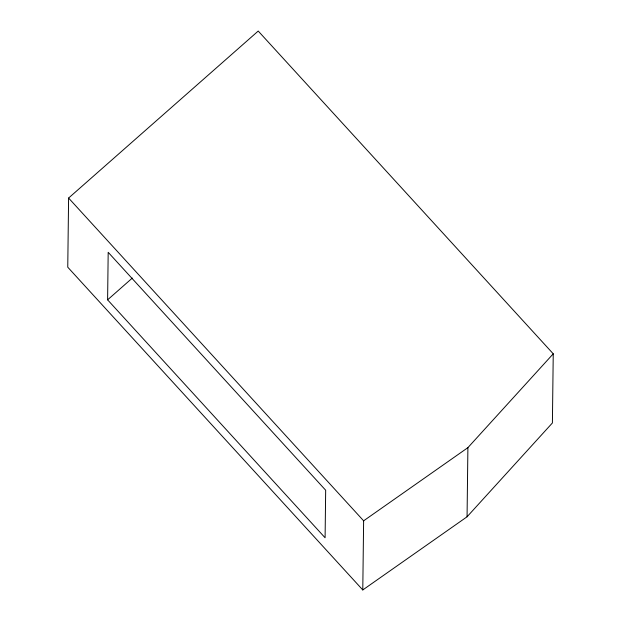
<?xml version="1.0" encoding="UTF-8"?>
<svg xmlns="http://www.w3.org/2000/svg" width="621" height="621" viewBox="0 0 621 621"><rect width="100%" height="100%" fill="white"/><g stroke="black" fill="none" stroke-linecap="round" stroke-linejoin="round"><path stroke-width="0.93" d="M68.597 198.045L67.759 267.193L362.78 589.95L467.062 516.788L552.403 422.955L553.241 353.807L258.22 31.05L68.597 198.045L363.627 520.809L362.78 589.95M107.604 299.834L108.186 252.305L325.676 490.233L325.094 537.77L107.604 299.834L132.304 278.084M467.062 516.788L467.9 447.648L553.241 353.807M363.627 520.809L467.9 447.648"/></g></svg>
